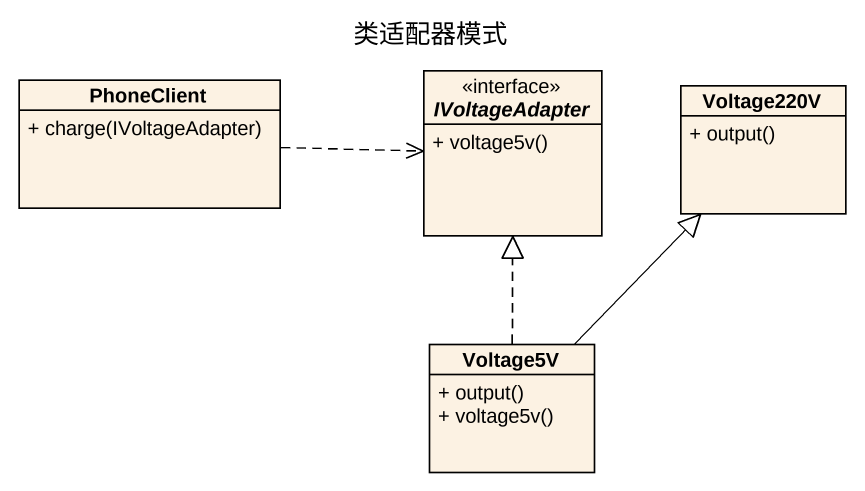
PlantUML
@startuml
title 类适配器模式
hide circle
hide empty members
skinparam classAttributeIconSize 0
class PhoneClient {
  + charge(IVoltageAdapter)
}
interface IVoltageAdapter {
  + voltage5v()
}
class Voltage220V {
  + output()
}
class Voltage5V {
  + output()
  + voltage5v()
}
PhoneClient .right.> IVoltageAdapter
Voltage5V .up.|> IVoltageAdapter
Voltage5V -up-|> Voltage220V
@enduml
